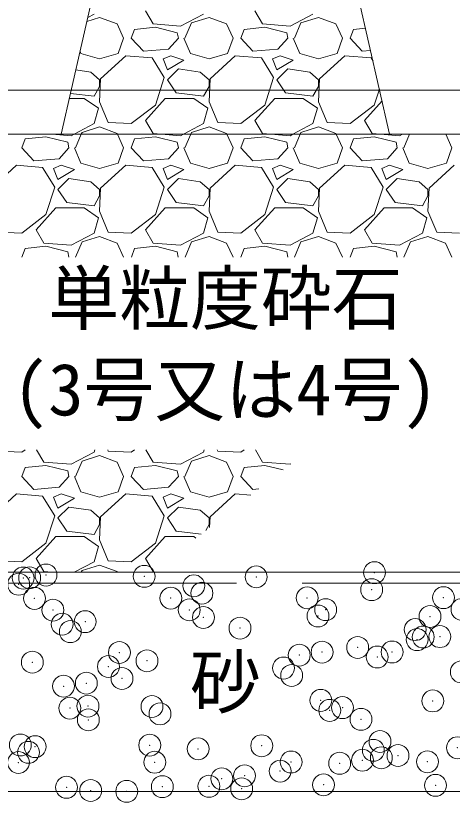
# Model space of a CAD drawing. Units: millimetres at full size, sheet at 1:20; details may follow other scales. Extents: x 0 to 23340, y -4498 to 8520.
# Drawn here: x 8761.7 to 8961.1, y 3351.2 to 3710.2 of the extents above; entities that cross this region are included whole.
import ezdxf
from ezdxf.enums import TextEntityAlignment as Align

# ---------------------------------------------------------------- set-up
doc = ezdxf.new("R2010")
doc.units = ezdxf.units.MM
doc.header["$LTSCALE"] = 20
doc.header["$PDMODE"] = 32
doc.header["$PDSIZE"] = 10
doc.linetypes.add('DASHED', pattern=[7.5, 6, -1.5])
for name, color, linetype, lineweight in [('HOLE', 7, 'DASHED', 13), ('KIJUN', 5, 'Continuous', 5), ('SUNPO', 3, 'Continuous', 13), ('TITLE', 7, 'Continuous', 13), ('ﾊｯﾁﾝｸﾞ', 7, 'Continuous', 5)]:
    doc.layers.add(name, color=color, linetype=linetype, lineweight=lineweight)
doc.styles.add('ＭＳ ゴシック', font='')
doc.styles.get('ＭＳ ゴシック').set_extended_font_data('MS Gothic')

msp = doc.modelspace()

# ---------------------------------------------------------------- linework, layer by layer
at = {"layer": 'HOLE'}
msp.add_lwpolyline([(8807.48, 3766.2), (8907.48, 3766.2), (8932.48, 3656.2), (8782.48, 3656.2)], close=True, dxfattribs=at)
at = {"layer": 'KIJUN', "color": 7, "lineweight": 13}
msp.add_line((8647.48, 3676.2), (9067.48, 3676.2), dxfattribs=at)
msp.add_lwpolyline([(8696.48, 4786.2), (8692.48, 4861.2), (8650.48, 4861.2), (8647.48, 4858.2), (8647.48, 3676.2), (8667.48, 3656.2), (9047.48, 3656.2), (9067.48, 3676.2), (9067.48, 4858.2), (9064.48, 4861.2), (9022.48, 4861.2), (9018.48, 4786.2), (8982.48, 4766.2), (8980.48, 4726.2), (9007.48, 4661.2), (8960.12, 3813.41)], dxfattribs=at)
at = {"layer": 'KIJUN', "color": 7, "linetype": 'DASHED', "lineweight": 13}
msp.add_lwpolyline([(8647.48, 4661.2), (8442.48, 4661.2), (8442.48, 3451.2), (9272.48, 3451.2), (9272.48, 4661.2), (9067.48, 4661.2)], dxfattribs=at)
at = {"layer": 'KIJUN', "color": 7, "lineweight": 13}
for points in [[(9067.48, 4656.2), (9067.48, 3676.2), (9047.48, 3656.2), (8667.48, 3656.2), (8647.48, 3676.2), (8647.48, 4656.2), (8447.48, 4656.2), (8447.48, 3456.2), (9267.48, 3456.2), (9267.48, 4656.2)], [(9267.48, 3456.2), (8447.48, 3456.2), (8447.48, 3356.2), (9267.48, 3356.2)]]:
    msp.add_lwpolyline(points, close=True, dxfattribs=at)
at = {"layer": 'TITLE'}
for p in [(8925.58, 3456.05), (8765.12, 3453.57), (8768.05, 3453.69), (8775.53, 3454.94), (8820.4, 3454.35), (8871.56, 3454.11), (8763.04, 3450.74), (8843.07, 3450.06), (8846.76, 3446.68), (8924.28, 3448.29), (8770.27, 3444.29), (8832.55, 3444.41), (8894.83, 3444.52), (8957.11, 3444.63), (8778.7, 3438.92), (8840.98, 3439.04), (8903.27, 3439.15), (8965.55, 3439.26), (8847.44, 3435.6), (8899.8, 3436.27), (8950.96, 3436.02), (8782.95, 3432.5), (8793.43, 3433.65), (8786.64, 3429.13), (8864.16, 3430.73), (8944.19, 3430.05), (8945.06, 3425.48), (8947.87, 3426.67), (8955.47, 3426.85), (8917.9, 3421.9), (8809.06, 3419.58), (8891.23, 3418.39), (8901.64, 3419.76), (8926.84, 3417.52), (8933.63, 3419.81), (8769.31, 3415.15), (8804.04, 3413.18), (8821.66, 3415.82), (8884.06, 3412.49), (8965.27, 3410.73), (8810.23, 3407.73), (8887.75, 3409.12), (8783.56, 3404.22), (8793.97, 3405.59), (8794.69, 3395.12), (8823.94, 3394.94), (8901.06, 3397.73), (8952.22, 3397.49), (8786.42, 3394.21), (8827.63, 3391.56), (8905.15, 3393.17), (8910.98, 3394.44), (8794.85, 3388.84), (8919.42, 3389.07), (8763.82, 3377.39), (8822.92, 3377.28), (8874.08, 3377.03), (8928.1, 3378.98), (8767.51, 3374.01), (8770.57, 3376.61), (8845.03, 3375.62), (8925.06, 3374.93), (8963.5, 3376.12), (8920.08, 3370.41), (8928.74, 3371.55), (8936.34, 3372.55), (8762.93, 3369.38), (8825.21, 3369.5), (8887.5, 3369.61), (8909.67, 3369.03), (8949.78, 3369.72), (8866.24, 3363.32), (8882.5, 3365.46), (8855.83, 3361.95), (8902.32, 3359.2), (8784.91, 3358.07), (8795.95, 3356.58), (8812.41, 3356.23), (8828.67, 3358.37), (8849.96, 3358.53), (8864.93, 3357.38), (8953.48, 3358.95)]:
    msp.add_point(p, dxfattribs=at)
at = {"layer": 'ﾊｯﾁﾝｸﾞ'}
for p, q in [((8824.5, 3706.5), (8821, 3712.5)), ((8874.5, 3706.5), (8871, 3712.5)), ((8794.19, 3707.68), (8800, 3709.5)), ((8797.5, 3711), (8794.59, 3709.48)), ((8800, 3709.5), (8808, 3706.5)), ((8847.5, 3711), (8837, 3705.5)), ((8842, 3707), (8850, 3709.5)), ((8850, 3709.5), (8858, 3706.5)), ((8897.5, 3711), (8887, 3705.5)), ((8892, 3707), (8900, 3709.5)), ((8900, 3709.5), (8908, 3706.5)), ((8808, 3706.5), (8811, 3700)), ((8837, 3705.5), (8824.5, 3706.5)), ((8839, 3700), (8842, 3707)), ((8858, 3706.5), (8861, 3700)), ((8887, 3705.5), (8874.5, 3706.5)), ((8889, 3700), (8892, 3707)), ((8908, 3706.5), (8911, 3700)), ((8814.5, 3700), (8816, 3704)), ((8825.5, 3705), (8816, 3704)), ((8835.5, 3702.5), (8825.5, 3705)), ((8836, 3700), (8835.5, 3702.5)), ((8864.5, 3700), (8866, 3704)), ((8875.5, 3705), (8866, 3704)), ((8885.5, 3702.5), (8875.5, 3705)), ((8886, 3700), (8885.5, 3702.5)), ((8914.5, 3700), (8916, 3704)), ((8921.49, 3704.58), (8916, 3704)), ((8808.5, 3693), (8811, 3700)), ((8820, 3694), (8814.5, 3700)), ((8836, 3700), (8831.5, 3695)), ((8838.5, 3700), (8841.5, 3693)), ((8858.5, 3693), (8861, 3700)), ((8870, 3694), (8864.5, 3700)), ((8886, 3700), (8881.5, 3695)), ((8888.5, 3700), (8891.5, 3693)), ((8908.5, 3693), (8911, 3700)), ((8920, 3694), (8914.5, 3700)), ((8831.5, 3695), (8820, 3694)), ((8881.5, 3695), (8870, 3694)), ((8923.82, 3694.33), (8920, 3694)), ((8791.07, 3693.99), (8791.5, 3693)), ((8791.5, 3693), (8800, 3690.5)), ((8800, 3690.5), (8808.5, 3693)), ((8812, 3692), (8800.5, 3681.5)), ((8824, 3691), (8812, 3692)), ((8829.5, 3682), (8824, 3691)), ((8832.5, 3692), (8829, 3690.5)), ((8838.5, 3690), (8832.5, 3692)), ((8841.5, 3693), (8850, 3690.5)), ((8850, 3690.5), (8858.5, 3693)), ((8862, 3692), (8850.5, 3681.5)), ((8874, 3691), (8862, 3692)), ((8879.5, 3682), (8874, 3691)), ((8882.5, 3692), (8879, 3690.5)), ((8888.5, 3690), (8882.5, 3692)), ((8891.5, 3693), (8900, 3690.5)), ((8900, 3690.5), (8908.5, 3693)), ((8912, 3692), (8900.5, 3681.5)), ((8924, 3691), (8912, 3692)), ((8924.92, 3689.5), (8924, 3691)), ((8829, 3690.5), (8831, 3685.5)), ((8831, 3685.5), (8838.5, 3690)), ((8879, 3690.5), (8881, 3685.5)), ((8881, 3685.5), (8888.5, 3690)), ((8796, 3684.5), (8789.15, 3685.53)), ((8800, 3681), (8796, 3684.5)), ((8836, 3686), (8831, 3681)), ((8846, 3684.5), (8836, 3686)), ((8850, 3681), (8846, 3684.5)), ((8886, 3686), (8881, 3681)), ((8896, 3684.5), (8886, 3686)), ((8900, 3681), (8896, 3684.5)), ((8800.5, 3681.5), (8800, 3671)), ((8800, 3678), (8800, 3681)), ((8825.5, 3669.5), (8829.5, 3682)), ((8831, 3681), (8835, 3675)), ((8850.5, 3681.5), (8850, 3671)), ((8850, 3678), (8850, 3681)), ((8875.5, 3669.5), (8879.5, 3682)), ((8881, 3681), (8885, 3675)), ((8900.5, 3681.5), (8900, 3671)), ((8900, 3678), (8900, 3681)), ((8797.5, 3673.5), (8800, 3678)), ((8847.5, 3673.5), (8850, 3678)), ((8897.5, 3673.5), (8900, 3678)), ((8925.5, 3669.5), (8927.82, 3676.74)), ((8786.71, 3674.79), (8797.5, 3673.5)), ((8835, 3675), (8847.5, 3673.5)), ((8885, 3675), (8897.5, 3673.5)), ((8786.19, 3672.5), (8793, 3672.5)), ((8793, 3672.5), (8799.5, 3668)), ((8800, 3671), (8804, 3661.5)), ((8814.5, 3661), (8825.5, 3669.5)), ((8821, 3662.5), (8830, 3672.5)), ((8830, 3672.5), (8843, 3672.5)), ((8843, 3672.5), (8849.5, 3668)), ((8850, 3671), (8854, 3661.5)), ((8864.5, 3661), (8875.5, 3669.5)), ((8871, 3662.5), (8880, 3672.5)), ((8880, 3672.5), (8893, 3672.5)), ((8893, 3672.5), (8899.5, 3668)), ((8900, 3671), (8904, 3661.5)), ((8914.5, 3661), (8925.5, 3669.5)), ((8921, 3662.5), (8929.03, 3671.42)), ((8799.5, 3668), (8797.5, 3661)), ((8849.5, 3668), (8847.5, 3661)), ((8899.5, 3668), (8897.5, 3661)), ((8824.5, 3656.5), (8821, 3662.5)), ((8874.5, 3656.5), (8871, 3662.5)), ((8924.5, 3656.5), (8921, 3662.5)), ((8797.5, 3661), (8788.33, 3656.2)), ((8792, 3657), (8800, 3659.5)), ((8800, 3659.5), (8808, 3656.5)), ((8804, 3661.5), (8814.5, 3661)), ((8847.5, 3661), (8838.33, 3656.2)), ((8842, 3657), (8850, 3659.5)), ((8850, 3659.5), (8858, 3656.5)), ((8854, 3661.5), (8864.5, 3661)), ((8897.5, 3661), (8888.33, 3656.2)), ((8892, 3657), (8900, 3659.5)), ((8900, 3659.5), (8908, 3656.5)), ((8904, 3661.5), (8914.5, 3661)), ((8775.5, 3655), (8766, 3654)), ((8785.5, 3652.5), (8775.5, 3655)), ((8787, 3655.5), (8778.3, 3656.2)), ((8788.33, 3656.2), (8787, 3655.5)), ((8789, 3650), (8791.66, 3656.2)), ((8791.66, 3656.2), (8792, 3657)), ((8808, 3656.5), (8808.14, 3656.2)), ((8808.14, 3656.2), (8811, 3650)), ((8825.5, 3655), (8816, 3654)), ((8828.3, 3656.2), (8824.5, 3656.5)), ((8835.5, 3652.5), (8825.5, 3655)), ((8837, 3655.5), (8828.3, 3656.2)), ((8838.33, 3656.2), (8837, 3655.5)), ((8839, 3650), (8841.66, 3656.2)), ((8841.66, 3656.2), (8842, 3657)), ((8858, 3656.5), (8858.14, 3656.2)), ((8858.14, 3656.2), (8861, 3650)), ((8875.5, 3655), (8866, 3654)), ((8878.3, 3656.2), (8874.5, 3656.5)), ((8885.5, 3652.5), (8875.5, 3655)), ((8887, 3655.5), (8878.3, 3656.2)), ((8888.33, 3656.2), (8887, 3655.5)), ((8889, 3650), (8891.66, 3656.2)), ((8891.66, 3656.2), (8892, 3657)), ((8908, 3656.5), (8908.14, 3656.2)), ((8908.14, 3656.2), (8911, 3650)), ((8925.5, 3655), (8916, 3654)), ((8928.3, 3656.2), (8924.5, 3656.5)), ((8935.5, 3652.5), (8925.5, 3655)), ((8937, 3655.5), (8928.3, 3656.2)), ((8938.33, 3656.2), (8937, 3655.5)), ((8939, 3650), (8941.66, 3656.2)), ((8958.14, 3656.2), (8961, 3650)), ((8764.5, 3650), (8766, 3654)), ((8786, 3650), (8785.5, 3652.5)), ((8814.5, 3650), (8816, 3654)), ((8836, 3650), (8835.5, 3652.5)), ((8864.5, 3650), (8866, 3654)), ((8886, 3650), (8885.5, 3652.5)), ((8914.5, 3650), (8916, 3654)), ((8936, 3650), (8935.5, 3652.5)), ((8770, 3644), (8764.5, 3650)), ((8786, 3650), (8781.5, 3645)), ((8788.5, 3650), (8791.5, 3643)), ((8808.5, 3643), (8811, 3650)), ((8820, 3644), (8814.5, 3650)), ((8836, 3650), (8831.5, 3645)), ((8838.5, 3650), (8841.5, 3643)), ((8858.5, 3643), (8861, 3650)), ((8870, 3644), (8864.5, 3650)), ((8886, 3650), (8881.5, 3645)), ((8888.5, 3650), (8891.5, 3643)), ((8908.5, 3643), (8911, 3650)), ((8920, 3644), (8914.5, 3650)), ((8936, 3650), (8931.5, 3645)), ((8938.5, 3650), (8941.5, 3643)), ((8958.5, 3643), (8961, 3650)), ((8781.5, 3645), (8770, 3644)), ((8831.5, 3645), (8820, 3644)), ((8881.5, 3645), (8870, 3644)), ((8931.5, 3645), (8920, 3644)), ((8762, 3642), (8750.5, 3631.5)), ((8774, 3641), (8762, 3642)), ((8779.5, 3632), (8774, 3641)), ((8782.5, 3642), (8779, 3640.5)), ((8779, 3640.5), (8781, 3635.5)), ((8788.5, 3640), (8782.5, 3642)), ((8791.5, 3643), (8800, 3640.5)), ((8800, 3640.5), (8808.5, 3643)), ((8812, 3642), (8800.5, 3631.5)), ((8824, 3641), (8812, 3642)), ((8829.5, 3632), (8824, 3641)), ((8832.5, 3642), (8829, 3640.5)), ((8829, 3640.5), (8831, 3635.5)), ((8838.5, 3640), (8832.5, 3642)), ((8841.5, 3643), (8850, 3640.5)), ((8850, 3640.5), (8858.5, 3643)), ((8862, 3642), (8850.5, 3631.5)), ((8874, 3641), (8862, 3642)), ((8879.5, 3632), (8874, 3641)), ((8882.5, 3642), (8879, 3640.5)), ((8879, 3640.5), (8881, 3635.5)), ((8888.5, 3640), (8882.5, 3642)), ((8891.5, 3643), (8900, 3640.5)), ((8900, 3640.5), (8908.5, 3643)), ((8912, 3642), (8900.5, 3631.5)), ((8924, 3641), (8912, 3642)), ((8929.5, 3632), (8924, 3641)), ((8932.5, 3642), (8929, 3640.5)), ((8929, 3640.5), (8931, 3635.5)), ((8938.5, 3640), (8932.5, 3642)), ((8941.5, 3643), (8950, 3640.5)), ((8950, 3640.5), (8958.5, 3643)), ((8962, 3642), (8950.5, 3631.5)), ((8781, 3635.5), (8788.5, 3640)), ((8831, 3635.5), (8838.5, 3640)), ((8881, 3635.5), (8888.5, 3640)), ((8931, 3635.5), (8938.5, 3640)), ((8786, 3636), (8781, 3631)), ((8796, 3634.5), (8786, 3636)), ((8800, 3631), (8796, 3634.5)), ((8836, 3636), (8831, 3631)), ((8846, 3634.5), (8836, 3636)), ((8850, 3631), (8846, 3634.5)), ((8886, 3636), (8881, 3631)), ((8896, 3634.5), (8886, 3636)), ((8900, 3631), (8896, 3634.5)), ((8936, 3636), (8931, 3631)), ((8946, 3634.5), (8936, 3636)), ((8950, 3631), (8946, 3634.5)), ((8775.5, 3619.5), (8779.5, 3632)), ((8781, 3631), (8785, 3625)), ((8800.5, 3631.5), (8800, 3621)), ((8800, 3628), (8800, 3631)), ((8825.5, 3619.5), (8829.5, 3632)), ((8831, 3631), (8835, 3625)), ((8850.5, 3631.5), (8850, 3621)), ((8850, 3628), (8850, 3631)), ((8875.5, 3619.5), (8879.5, 3632)), ((8881, 3631), (8885, 3625)), ((8900.5, 3631.5), (8900, 3621)), ((8900, 3628), (8900, 3631)), ((8925.5, 3619.5), (8929.5, 3632)), ((8931, 3631), (8935, 3625)), ((8950.5, 3631.5), (8950, 3621)), ((8950, 3628), (8950, 3631)), ((8797.5, 3623.5), (8800, 3628)), ((8847.5, 3623.5), (8850, 3628)), ((8897.5, 3623.5), (8900, 3628)), ((8947.5, 3623.5), (8950, 3628)), ((8785, 3625), (8797.5, 3623.5)), ((8835, 3625), (8847.5, 3623.5)), ((8885, 3625), (8897.5, 3623.5)), ((8935, 3625), (8947.5, 3623.5)), ((8764.5, 3611), (8775.5, 3619.5)), ((8771, 3612.5), (8780, 3622.5)), ((8780, 3622.5), (8793, 3622.5)), ((8793, 3622.5), (8799.5, 3618)), ((8800, 3621), (8804, 3611.5)), ((8814.5, 3611), (8825.5, 3619.5)), ((8821, 3612.5), (8830, 3622.5)), ((8830, 3622.5), (8843, 3622.5)), ((8843, 3622.5), (8849.5, 3618)), ((8850, 3621), (8854, 3611.5)), ((8864.5, 3611), (8875.5, 3619.5)), ((8871, 3612.5), (8880, 3622.5)), ((8880, 3622.5), (8893, 3622.5)), ((8893, 3622.5), (8899.5, 3618)), ((8900, 3621), (8904, 3611.5)), ((8914.5, 3611), (8925.5, 3619.5)), ((8921, 3612.5), (8930, 3622.5)), ((8930, 3622.5), (8943, 3622.5)), ((8943, 3622.5), (8949.5, 3618)), ((8950, 3621), (8954, 3611.5)), ((8799.5, 3618), (8797.5, 3611)), ((8849.5, 3618), (8847.5, 3611)), ((8899.5, 3618), (8897.5, 3611)), ((8949.5, 3618), (8947.5, 3611)), ((8774.5, 3606.5), (8771, 3612.5)), ((8824.5, 3606.5), (8821, 3612.5)), ((8874.5, 3606.5), (8871, 3612.5)), ((8924.5, 3606.5), (8921, 3612.5)), ((8754, 3611.5), (8764.5, 3611)), ((8797.5, 3611), (8787, 3605.5)), ((8792, 3607), (8800, 3609.5)), ((8800, 3609.5), (8808, 3606.5)), ((8804, 3611.5), (8814.5, 3611)), ((8847.5, 3611), (8837, 3605.5)), ((8842, 3607), (8850, 3609.5)), ((8850, 3609.5), (8858, 3606.5)), ((8854, 3611.5), (8864.5, 3611)), ((8897.5, 3611), (8887, 3605.5)), ((8892, 3607), (8900, 3609.5)), ((8900, 3609.5), (8908, 3606.5)), ((8904, 3611.5), (8914.5, 3611)), ((8947.5, 3611), (8937, 3605.5)), ((8942, 3607), (8950, 3609.5)), ((8950, 3609.5), (8958, 3606.5)), ((8954, 3611.5), (8964.5, 3611)), ((8775.5, 3605), (8766, 3604)), ((8787, 3605.5), (8774.5, 3606.5)), ((8785.5, 3602.5), (8775.5, 3605)), ((8789.04, 3600.09), (8792, 3607)), ((8808, 3606.5), (8810.96, 3600.09)), ((8825.5, 3605), (8816, 3604)), ((8837, 3605.5), (8824.5, 3606.5)), ((8835.5, 3602.5), (8825.5, 3605)), ((8839.04, 3600.09), (8842, 3607)), ((8858, 3606.5), (8860.96, 3600.09)), ((8875.5, 3605), (8866, 3604)), ((8887, 3605.5), (8874.5, 3606.5)), ((8885.5, 3602.5), (8875.5, 3605)), ((8889.04, 3600.09), (8892, 3607)), ((8908, 3606.5), (8910.96, 3600.09)), ((8925.5, 3605), (8916, 3604)), ((8937, 3605.5), (8924.5, 3606.5)), ((8935.5, 3602.5), (8925.5, 3605)), ((8939.04, 3600.09), (8942, 3607)), ((8958, 3606.5), (8960.96, 3600.09)), ((8764.54, 3600.09), (8766, 3604)), ((8785.98, 3600.09), (8785.5, 3602.5)), ((8814.54, 3600.09), (8816, 3604)), ((8835.98, 3600.09), (8835.5, 3602.5)), ((8864.54, 3600.09), (8866, 3604)), ((8885.98, 3600.09), (8885.5, 3602.5)), ((8914.54, 3600.09), (8916, 3604)), ((8935.98, 3600.09), (8935.5, 3602.5)), ((8754, 3511.5), (8764.5, 3511)), ((8764.5, 3511), (8766.02, 3512.17)), ((8774.5, 3506.5), (8771.19, 3512.17)), ((8797.83, 3512.17), (8797.5, 3511)), ((8803.72, 3512.17), (8804, 3511.5)), ((8804, 3511.5), (8814.5, 3511)), ((8814.5, 3511), (8816.02, 3512.17)), ((8824.5, 3506.5), (8821.19, 3512.17)), ((8847.83, 3512.17), (8847.5, 3511)), ((8853.72, 3512.17), (8854, 3511.5)), ((8854, 3511.5), (8864.5, 3511)), ((8864.5, 3511), (8866.02, 3512.17)), ((8874.5, 3506.5), (8871.19, 3512.17)), ((8797.5, 3511), (8787, 3505.5)), ((8792, 3507), (8800, 3509.5)), ((8800, 3509.5), (8808, 3506.5)), ((8847.5, 3511), (8837, 3505.5)), ((8842, 3507), (8850, 3509.5)), ((8850, 3509.5), (8858, 3506.5)), ((8775.5, 3505), (8766, 3504)), ((8787, 3505.5), (8774.5, 3506.5)), ((8785.5, 3502.5), (8775.5, 3505)), ((8789, 3500), (8792, 3507)), ((8808, 3506.5), (8811, 3500)), ((8825.5, 3505), (8816, 3504)), ((8837, 3505.5), (8824.5, 3506.5)), ((8835.5, 3502.5), (8825.5, 3505)), ((8839, 3500), (8842, 3507)), ((8858, 3506.5), (8861, 3500)), ((8875.5, 3505), (8866, 3504)), ((8887, 3505.5), (8874.5, 3506.5)), ((8883.84, 3502.92), (8875.5, 3505)), ((8887.43, 3505.72), (8887, 3505.5)), ((8764.5, 3500), (8766, 3504)), ((8786, 3500), (8785.5, 3502.5)), ((8814.5, 3500), (8816, 3504)), ((8836, 3500), (8835.5, 3502.5)), ((8864.5, 3500), (8866, 3504)), ((8770, 3494), (8764.5, 3500)), ((8786, 3500), (8781.5, 3495)), ((8788.5, 3500), (8791.5, 3493)), ((8808.5, 3493), (8811, 3500)), ((8820, 3494), (8814.5, 3500)), ((8836, 3500), (8831.5, 3495)), ((8838.5, 3500), (8841.5, 3493)), ((8858.5, 3493), (8861, 3500)), ((8870, 3494), (8864.5, 3500)), ((8781.5, 3495), (8770, 3494)), ((8831.5, 3495), (8820, 3494)), ((8872.75, 3494.24), (8870, 3494)), ((8762, 3492), (8750.5, 3481.5)), ((8774, 3491), (8762, 3492)), ((8779.5, 3482), (8774, 3491)), ((8782.5, 3492), (8779, 3490.5)), ((8779, 3490.5), (8781, 3485.5)), ((8781, 3485.5), (8788.5, 3490)), ((8788.5, 3490), (8782.5, 3492)), ((8791.5, 3493), (8800, 3490.5)), ((8800, 3490.5), (8808.5, 3493)), ((8812, 3492), (8800.5, 3481.5)), ((8824, 3491), (8812, 3492)), ((8829.5, 3482), (8824, 3491)), ((8832.5, 3492), (8829, 3490.5)), ((8829, 3490.5), (8831, 3485.5)), ((8831, 3485.5), (8838.5, 3490)), ((8838.5, 3490), (8832.5, 3492)), ((8841.5, 3493), (8850, 3490.5)), ((8850, 3490.5), (8858.5, 3493)), ((8862, 3492), (8850.5, 3481.5)), ((8869.13, 3491.41), (8862, 3492)), ((8786, 3486), (8781, 3481)), ((8796, 3484.5), (8786, 3486)), ((8800, 3481), (8796, 3484.5)), ((8836, 3486), (8831, 3481)), ((8846, 3484.5), (8836, 3486)), ((8850, 3481), (8846, 3484.5)), ((8775.5, 3469.5), (8779.5, 3482)), ((8781, 3481), (8785, 3475)), ((8800.5, 3481.5), (8800, 3471)), ((8800, 3478), (8800, 3481)), ((8825.5, 3469.5), (8829.5, 3482)), ((8831, 3481), (8835, 3475)), ((8850, 3478), (8850, 3481)), ((8850.5, 3481.5), (8850.27, 3476.65)), ((8797.5, 3473.5), (8800, 3478)), ((8848.47, 3475.24), (8850, 3478)), ((8771, 3462.5), (8780, 3472.5)), ((8780, 3472.5), (8793, 3472.5)), ((8785, 3475), (8797.5, 3473.5)), ((8793, 3472.5), (8799.5, 3468)), ((8821, 3462.5), (8830, 3472.5)), ((8830, 3472.5), (8843, 3472.5)), ((8835, 3475), (8846.41, 3473.63)), ((8843, 3472.5), (8844.04, 3471.78)), ((8764.5, 3461), (8775.5, 3469.5)), ((8800, 3471), (8804, 3461.5)), ((8814.5, 3461), (8825.5, 3469.5)), ((8799.5, 3468), (8797.5, 3461)), ((8754, 3461.5), (8764.5, 3461)), ((8774.5, 3456.5), (8771, 3462.5)), ((8797.5, 3461), (8788.33, 3456.2)), ((8804, 3461.5), (8814.5, 3461)), ((8824.5, 3456.5), (8821, 3462.5)), ((8792, 3457), (8800, 3459.5)), ((8800, 3459.5), (8808, 3456.5)), ((8778.3, 3456.2), (8774.5, 3456.5)), ((8791.66, 3456.2), (8792, 3457)), ((8808, 3456.5), (8808.14, 3456.2)), ((8824.51, 3456.5), (8824.5, 3456.5))]:
    msp.add_line(p, q, dxfattribs=at)

# ---------------------------------------------------------------- texts
at = {"layer": 'SUNPO', "style": 'ＭＳ ゴシック'}
for s, p in [('単粒度砕石', (8776.55, 3593.22)), ('(3号又は4号)', (8760.36, 3551.55))]:
    msp.add_text(s, height=23.74, dxfattribs=at).set_placement(p, align=Align.TOP_LEFT)
msp.add_text('砂', height=23.74, dxfattribs=at).set_placement((8857.48, 3406.2), align=Align.MIDDLE_CENTER)

doc.saveas('drawing.dxf')
